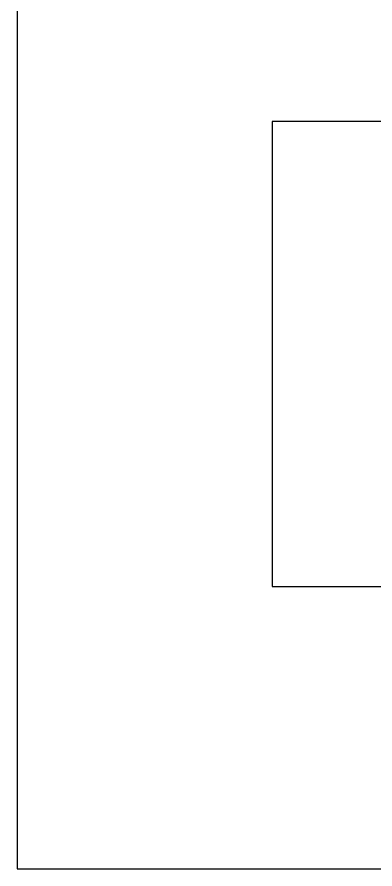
# Model space of a CAD drawing. Extents: x -405 to 419, y -611 to 453.
# Drawn here: x -405 to -293.3, y -610.7 to -344.7 of the extents above; entities that cross this region are included whole.
import ezdxf

# ---------------------------------------------------------------- set-up
doc = ezdxf.new("R2010")
doc.units = 0
doc.header["$MEASUREMENT"] = 0
doc.layers.add('DEFAULT', color=7, linetype='Continuous')

msp = doc.modelspace()

# ---------------------------------------------------------------- linework, layer by layer
at = {"layer": 'DEFAULT', "color": 7}
for p, q in [((-404.99, 453.27), (-404.99, -610.73)), ((336.89, -377.38), (-325.34, -377.38)), ((-325.34, -377.38), (-325.34, -522.58)), ((-325.34, -522.58), (336.89, -522.58)), ((-404.99, -610.73), (418.84, -610.73))]:
    msp.add_line(p, q, dxfattribs=at)

doc.saveas('drawing.dxf')
